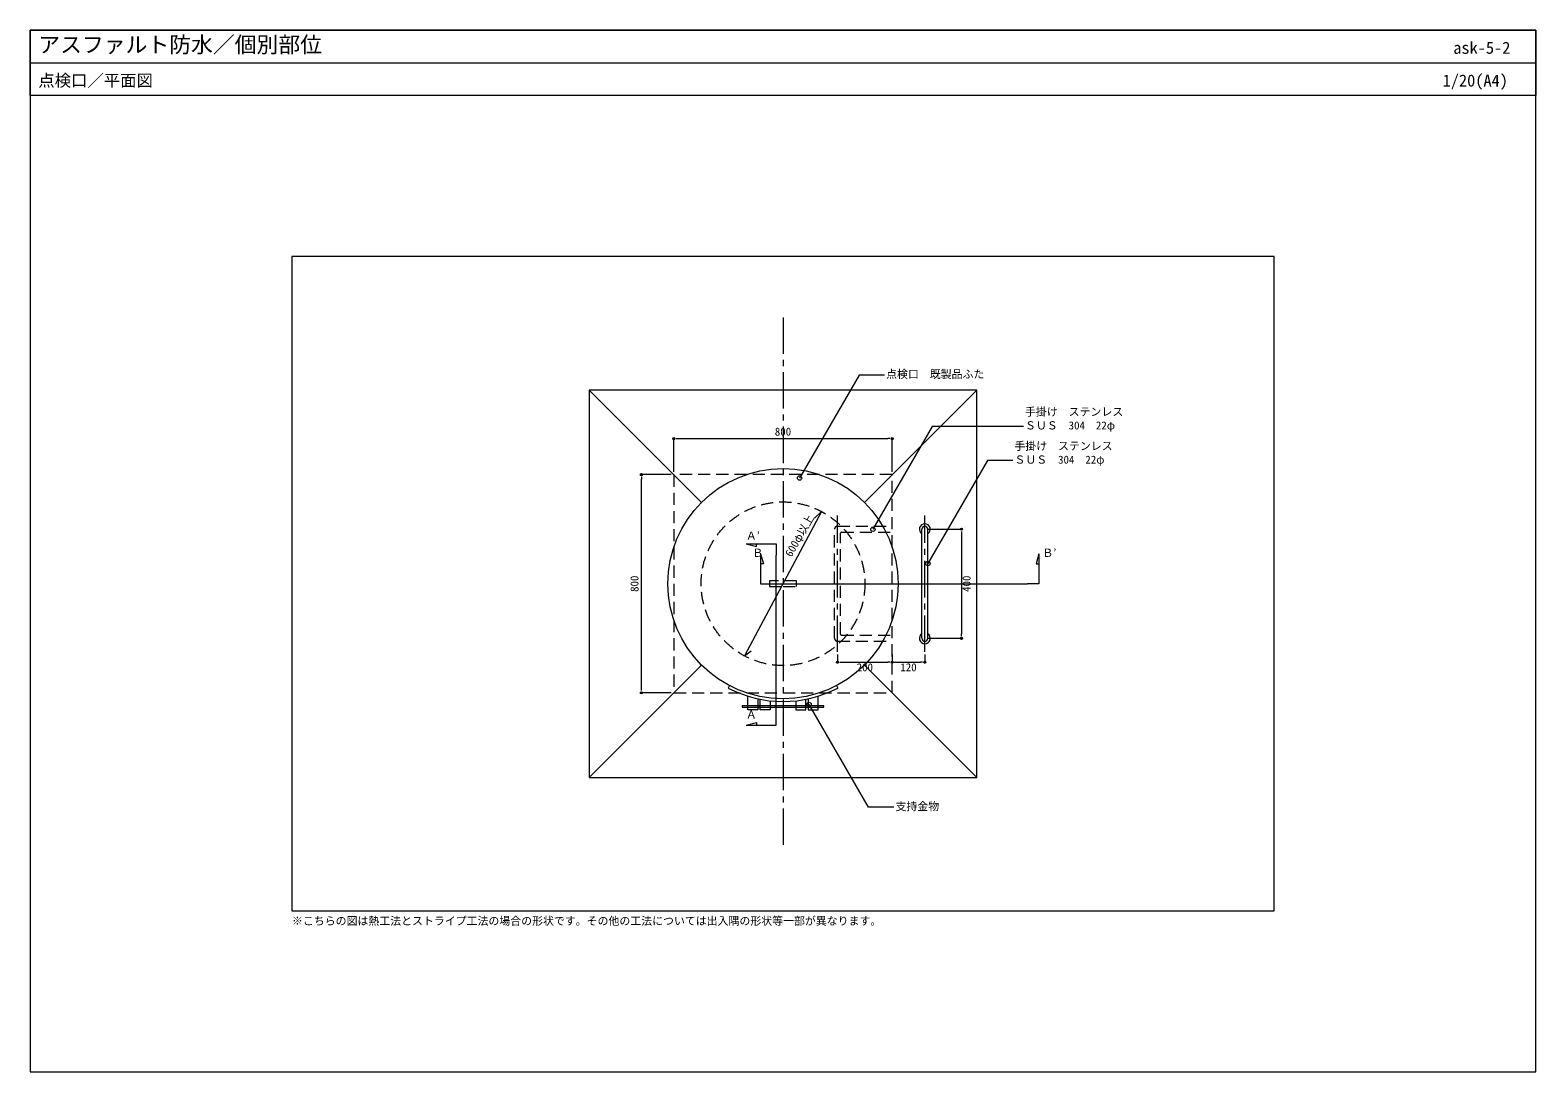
# Model space of a CAD drawing. Units: millimetres, scale not verified. Extents: x -2760 to 2760, y -1910 to 1910.
import ezdxf
from ezdxf.enums import TextEntityAlignment as Align

# ---------------------------------------------------------------- set-up
doc = ezdxf.new("R2010")
doc.units = ezdxf.units.MM
doc.header["$LTSCALE"] = 7
doc.linetypes.add('USER1', pattern=[9.525, 6.35, -3.175])
doc.linetypes.add('USER2', pattern=[28.575, 19.05, -3.175, 3.175, -3.175])
for name, color, linetype, lineweight in [('0-0_0', 7, 'Continuous', 9), ('0-2_KUTAI', 3, 'Continuous', 18), ('0-3_MOJI', 7, 'Continuous', 18), ('0-4_KANAMONO', 4, 'USER1', 18), ('0-5_BUHIN', 7, 'Continuous', 9), ('0-7_sunpo', 7, 'Continuous', 18), ('0-8_ZATU', 6, 'USER2', 18), ('0-9_WAKU', 7, 'Continuous', 18)]:
    doc.layers.add(name, color=color, linetype=linetype, lineweight=lineweight)
doc.styles.add('ＭＳ ゴシック', font='')
doc.styles.get('ＭＳ ゴシック').set_extended_font_data('MS Gothic')

# ---------------------------------------------------------------- blocks, each defined once
blk = doc.blocks.new('_DOT')
at = {"layer": '0-0_0'}
for p, q in [((-0.5, 0), (-1, 0)), ((0.25, 0), (-0.25, 0))]:
    blk.add_line(p, q, dxfattribs=at)
blk.add_circle((0, 0), 0.25, dxfattribs=at)

msp = doc.modelspace()

# ---------------------------------------------------------------- linework, layer by layer
at = {"layer": '0-0_0', "lineweight": 18}
msp.add_line((-2760, 1790), (2760, 1790), dxfattribs=at)
msp.add_lwpolyline([(-1800, -1320), (1800, -1320), (1800, 1080), (-1800, 1080)], close=True, dxfattribs=at)
at = {"layer": '0-2_KUTAI'}
for p, q in [((-710, 590), (-298.399, 178.399)), ((710, 590), (298.399, 178.399)), ((-710, -830), (-298.399, -418.399)), ((710, -830), (298.399, -418.399))]:
    msp.add_line(p, q, dxfattribs=at)
msp.add_lwpolyline([(-710, -830), (710, -830), (710, 590), (-710, 590)], close=True, dxfattribs=at)
at = {"layer": '0-2_KUTAI', "linetype": 'USER1'}
msp.add_lwpolyline([(-400, -520), (400, -520), (400, 280), (-400, 280)], close=True, dxfattribs=at)
msp.add_circle((0, -120), 300, dxfattribs=at)
at = {"layer": '0-2_KUTAI'}
for centre, start, end in [((520, 80), 303.36701, 236.63299), ((520, -320), 123.36701, 56.63299)]:
    msp.add_arc(centre, 20, start, end, dxfattribs=at)
at = {"layer": '0-3_MOJI'}
for p, q in [((-134.572, 26.689), (-24.909, 26.689)), ((-24.909, 26.689), (-24.909, -15.145)), ((-82.069, -10.337), (-82.069, -120)), ((-24.909, -639.154), (-24.909, -15.145)), ((-82.069, -120), (896.281, -120)), ((-134.572, -639.154), (-24.909, -639.154))]:
    msp.add_line(p, q, dxfattribs=at)
for points in [[(371.999, 645.043), (278.897, 645.043), (61.004, 267.641)], [(881.169, 456.899), (547.44, 456.899), (329.547, 79.497)], [(842.439, 331.469), (749.337, 331.469), (531.444, -45.933)], [(-134.572, 26.689), (-97.648, 16.483), (-97.648, 26.689)], [(-82.069, -10.337), (-71.863, -47.262), (-82.069, -47.262)], [(938.116, -10.337), (938.116, -120), (896.281, -120)], [(938.116, -10.337), (927.91, -47.262), (938.116, -47.262)], [(406.546, -939.838), (313.444, -939.838), (95.551, -562.436)], [(-134.572, -639.154), (-97.648, -628.948), (-97.648, -639.154)]]:
    msp.add_lwpolyline(points, dxfattribs=at)
for centre in [(61.004, 267.641), (329.547, 79.497), (531.444, -45.933), (95.551, -562.436)]:
    msp.add_circle(centre, 8, dxfattribs=at)
at = {"layer": '0-4_KANAMONO'}
for p, q in [((189, -320), (189, 80)), ((200, 91), (400, 91)), ((211, -305), (211, 65)), ((215, 69), (400, 69)), ((200, -331), (400, -331)), ((215, -309), (400, -309))]:
    msp.add_line(p, q, dxfattribs=at)
at = {"layer": '0-4_KANAMONO', "linetype": 'Continuous'}
for p, q in [((509, -320), (509, 80)), ((531, -320), (531, 80))]:
    msp.add_line(p, q, dxfattribs=at)
at = {"layer": '0-4_KANAMONO'}
for centre, radius, start, end in [((200, 80), 11, 90, 180), ((215, 65), 4, 90, 180), ((200, -320), 11, 180, 270), ((215, -305), 4, 180, 270)]:
    msp.add_arc(centre, radius, start, end, dxfattribs=at)
at = {"layer": '0-4_KANAMONO', "linetype": 'Continuous'}
for centre, start, end in [((520, 80), 0, 180), ((520, -320), 180, 0), ((520, -320), 180, 0)]:
    msp.add_arc(centre, 11, start, end, dxfattribs=at)
at = {"layer": '0-5_BUHIN', "linetype": 'USER1'}
for p, q in [((50, -110), (-50, -110)), ((-50, -110), (-50, -130)), ((50, -130), (50, -110)), ((-50, -130), (0, -130)), ((0, -130), (50, -130))]:
    msp.add_line(p, q, dxfattribs=at)
at = {"layer": '0-5_BUHIN'}
for p, q in [((-195.912, -493.768), (-200.554, -502.625)), ((195.912, -493.768), (200.554, -502.625)), ((-91.904, -542.111), (-91.904, -582.69)), ((-83.912, -582.69), (-83.912, -543.772)), ((-46.953, -549.441), (-46.953, -582.69)), ((46.953, -549.441), (46.953, -582.69)), ((83.912, -582.69), (83.912, -543.772)), ((91.904, -542.111), (91.904, -582.69)), ((128.864, -582.69), (128.864, -532.333)), ((-46.953, -582.69), (-83.912, -582.69)), ((46.953, -582.69), (83.912, -582.69)), ((91.904, -582.69), (128.864, -582.69))]:
    msp.add_line(p, q, dxfattribs=at)
msp.add_lwpolyline([(-91.904, -582.69), (-128.864, -582.69), (-128.864, -532.333)], dxfattribs=at)
msp.add_lwpolyline([(-150, -572.791), (150, -572.791), (150, -567.791), (-150, -567.791)], close=True, dxfattribs=at)
msp.add_circle((0, -120), 422, dxfattribs=at)
msp.add_arc((0, -120), 432, 242.33854, 297.66146, dxfattribs=at)
at = {"layer": '0-7_sunpo'}
for p, q in [((-400, 290), (-400, 412.174)), ((-384, 412.174), (384, 412.174)), ((400, 290), (400, 412.174)), ((-410, 280), (-518.983, 280)), ((-518.983, -504), (-518.983, 264)), ((141.245, 144.669), (-141.245, -384.669)), ((141.245, 144.669), (115.189, 120.079)), ((530, 80), (654.401, 80)), ((654.401, 64), (654.401, -304)), ((530, -320), (654.401, -320)), ((-141.245, -384.669), (-116.835, -366.152)), ((200, -380), (200, -407.882)), ((400, -380), (400, -407.882)), ((400, -380), (400, -407.882)), ((520, -380), (520, -407.882)), ((216, -407.882), (384, -407.882)), ((416, -407.882), (504, -407.882)), ((-410, -520), (-518.983, -520))]:
    msp.add_line(p, q, dxfattribs=at)
at = {"layer": '0-8_ZATU'}
for p, q in [((0, 856.057), (0, -1096.057)), ((200, -370), (200, 130)), ((520, -370), (520, 130))]:
    msp.add_line(p, q, dxfattribs=at)
at = {"layer": '0-9_WAKU'}
for points in [[(-2760, -1910), (2760, -1910), (2760, 1910), (-2760, 1910)], [(2760, 1670), (-2760, 1670), (-2760, 1910), (2760, 1910)]]:
    msp.add_lwpolyline(points, close=True, dxfattribs=at)

# ---------------------------------------------------------------- block references
at = {"layer": '0-7_sunpo', "xscale": 16, "yscale": 16}
for p, rotation in [((-400, 412.174), 180), ((-518.983, 280), 90), ((654.401, 80), 90), ((654.401, -320), 270), ((200, -407.882), 180), ((400, -407.882), 180), ((-518.983, -520), 270)]:
    msp.add_blockref('_DOT', p, dxfattribs=dict(at, rotation=rotation))
for p in [(400, 412.174), (400, -407.882), (520, -407.882)]:
    msp.add_blockref('_DOT', p, dxfattribs=at)

# ---------------------------------------------------------------- texts
at = {"layer": '0-3_MOJI', "style": 'ＭＳ ゴシック'}
for s, p in [('点検口\u3000既製品ふた', (377.999, 625.043)), ('手掛け\u3000ステンレス', (887.169, 486.899)), ('ＳＵＳ\u3000304\u300022φ', (887.169, 436.899)), ('手掛け\u3000ステンレス', (848.439, 361.469)), ('ＳＵＳ\u3000304\u300022φ', (848.439, 311.469)), ('Ａ’', (-136.188, 32.441)), ('Ｂ', (-111.895, -30.215)), ('Ｂ’', (950.867, -30.215)), ('Ａ', (-136.188, -623.305)), ('支持金物', (412.546, -959.838)), ('※こちらの図は熱工法とストライプ工法の場合の形状です。その他の工法については出入隅の形状等一部が異なります。', (-1800, -1380))]:
    msp.add_text(s, height=29.33, dxfattribs=at).set_placement(p, align=Align.BOTTOM_LEFT)
msp.add_text('600φ以上', height=29.33, rotation=60.139, dxfattribs=at).set_placement((38.495, -28.958), align=Align.BOTTOM_LEFT)
at = {"layer": '0-7_sunpo', "style": 'ＭＳ ゴシック'}
for s, p in [('800', (-30, 414.174)), ('200', (270, -449.882)), ('120', (430, -449.882))]:
    msp.add_text(s, height=29.33, dxfattribs=at).set_placement(p, align=Align.BOTTOM_LEFT)
for s, p in [('800', (-520.983, -150)), ('400', (696.401, -150))]:
    msp.add_text(s, height=29.33, rotation=90, dxfattribs=at).set_placement(p, align=Align.BOTTOM_LEFT)
at = {"layer": '0-9_WAKU', "style": 'ＭＳ ゴシック'}
for s, height, p in [('アスファルト防水／個別部位', 58.65, (-2730, 1810)), ('ask-5-2', 43.99, (2457.107, 1810)), ('点検口／平面図', 43.99, (-2730, 1690)), ('1/20(A4)', 43.99, (2418.122, 1690))]:
    msp.add_text(s, height=height, dxfattribs=at).set_placement(p, align=Align.BOTTOM_LEFT)

doc.saveas('drawing.dxf')
